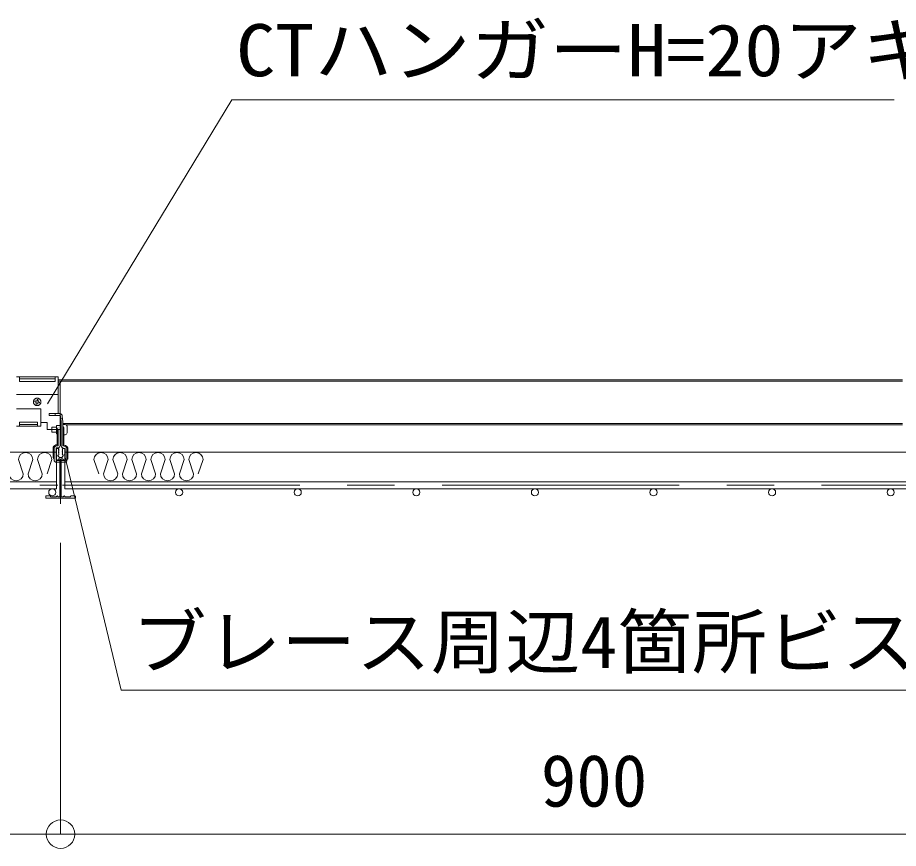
# Model space of a CAD drawing. Units: millimetres at full size, sheet at 1:40; details may follow other scales. Extents: x -7707 to 7893, y -5335 to 5359.
# Drawn here: x -4978 to -4236, y -4124 to -3423 of the extents above; entities that cross this region are included whole.
import ezdxf
from ezdxf.enums import TextEntityAlignment as Align

# ---------------------------------------------------------------- set-up
doc = ezdxf.new("R2010")
doc.units = ezdxf.units.MM
doc.header["$LTSCALE"] = 40
doc.header["$PDMODE"] = 32
doc.header["$PDSIZE"] = 24
for name, pattern in [('CHAIN1', [8, 5, -1, 1, -1]), ('DASHED1', [1.8, 1.2, -0.6]), ('DASHED2', [3, 2, -1]), ('LONG_DASHED1', [7, 6, -1])]:
    doc.linetypes.add(name, pattern=pattern)
for name, color, linetype, lineweight in [('7-0_中心線', 4, 'CHAIN1', 9), ('7-1_吊り材', 7, 'Continuous', 18), ('7-2_メイン・クロス', 3, 'Continuous', 18), ('7-4_ブレース・補強材', 4, 'Continuous', 9), ('7-5_寸法', 4, 'Continuous', 9), ('7-6_文字', 7, 'Continuous', 18), ('7-C_ビス・アンカーボ', 2, 'Continuous', 25), ('7-D_パネル', 4, 'Continuous', 18)]:
    doc.layers.add(name, color=color, linetype=linetype, lineweight=lineweight)
doc.styles.add('ＭＳ ゴシック', font='')
doc.styles.get('ＭＳ ゴシック').set_extended_font_data('MS Gothic')

msp = doc.modelspace()

# ---------------------------------------------------------------- linework, layer by layer
at = {"layer": '7-0_中心線'}
for p, q in [((-4942.1, -3833.2), (-4942.1, -3795)), ((-5839.69, -3817.4), (-4944.28, -3817.4)), ((-4940.36, -3817.4), (-4044.05, -3817.4))]:
    msp.add_line(p, q, dxfattribs=at)
at = {"layer": '7-1_吊り材'}
for p, q in [((-4979.1, -3726.04), (-4944.1, -3726.04)), ((-4976.6, -3730.03), (-4976.6, -3726.04)), ((-4976.6, -3727.64), (-4946.6, -3727.64)), ((-4946.6, -3730.03), (-4946.6, -3726.04)), ((-4944.1, -3740.79), (-4944.1, -3726.04)), ((-4976.6, -3730.03), (-4946.6, -3730.03)), ((-4944.1, -3731.04), (-4942.5, -3731.04)), ((-4942.5, -3766.4), (-4942.5, -3731.04)), ((-4979.1, -3740.79), (-4944.1, -3740.79)), ((-4979.1, -3752.88), (-4958.8, -3752.88)), ((-4958.8, -3767.64), (-4958.8, -3752.88)), ((-4942.7, -3757), (-4951.6, -3757)), ((-4951.6, -3758.6), (-4951.6, -3757)), ((-4946.6, -3758.6), (-4946.6, -3757)), ((-4976.6, -3764.2), (-4961.6, -3764.2)), ((-4976.6, -3767.64), (-4976.6, -3764.2)), ((-4961.6, -3767.64), (-4961.6, -3764.2)), ((-4958.8, -3764.44), (-4953.5, -3764.44)), ((-4953.5, -3770.5), (-4953.5, -3764.44)), ((-4942.7, -3758.6), (-4951.6, -3758.6)), ((-4942.2, -3759.1), (-4941.7, -3764)), ((-4942.01, -3761), (-4940.43, -3760.84)), ((-4941.7, -3783.82), (-4941.7, -3764)), ((-4940.6, -3759.1), (-4940.1, -3764)), ((-4940.1, -3783.82), (-4940.1, -3764)), ((-4979.1, -3767.64), (-4958.8, -3767.64)), ((-4976.6, -3766.04), (-4961.6, -3766.04)), ((-4953.5, -3770.5), (-4942.5, -3770.5)), ((-4945.5, -3768.5), (-4949.4, -3768.5)), ((-4949.4, -3772.5), (-4949.4, -3768.5)), ((-4945.5, -3772.5), (-4949.4, -3772.5)), ((-4945.5, -3774.1), (-4945.5, -3766.9)), ((-4942.5, -3766.9), (-4945.5, -3766.9)), ((-4945, -3783.44), (-4945, -3769.9)), ((-4944.1, -3784.3), (-4944.1, -3770.5)), ((-4942.5, -3783.9), (-4942.5, -3766.4)), ((-4941.7, -3768.5), (-4942.5, -3768.5)), ((-4941.7, -3772.5), (-4942.5, -3772.5)), ((-4940.1, -3774.8), (-4940.1, -3766.2)), ((-4938.1, -3766.2), (-4940.1, -3766.2)), ((-4939.3, -3783.6), (-4939.3, -3768.8)), ((-4936.6, -3773.3), (-4936.6, -3767.7)), ((-4945, -3774.1), (-4945.5, -3774.1)), ((-4938.1, -3774.8), (-4940.1, -3774.8)), ((-4948.4, -3786.3), (-4948.4, -3794.1)), ((-4947.5, -3786.3), (-4947.5, -3796)), ((-4945, -3783.44), (-4946, -3783.44)), ((-4945.9, -3786.3), (-4945.9, -3796)), ((-4945.5, -3784.3), (-4944.1, -3784.3)), ((-4945.5, -3785.9), (-4944.5, -3785.9)), ((-4940.2, -3785.84), (-4938.66, -3786.29)), ((-4939.75, -3784.3), (-4938.21, -3784.76)), ((-4939.3, -3783.6), (-4937.99, -3783.99)), ((-4938.3, -3795.9), (-4938.3, -3786.77)), ((-4936.7, -3795.9), (-4936.7, -3786.77)), ((-4935.94, -3795.06), (-4935.94, -3786.77)), ((-4945.5, -3798), (-4942.5, -3798)), ((-4941.7, -3796.4), (-4938.8, -3796.4))]:
    msp.add_line(p, q, dxfattribs=at)
at = {"layer": '7-1_吊り材', "linetype": 'DASHED2'}
msp.add_line((-4944.1, -3731.04), (-4944.1, -3757), dxfattribs=at)
at = {"layer": '7-1_吊り材', "linetype": 'LONG_DASHED1'}
msp.add_line((-4939.3, -3772), (-4940.1, -3772), dxfattribs=at)
at = {"layer": '7-1_吊り材'}
for points in [[(-4945.5, -3796.4), (-4942.5, -3796.4), (-4942.5, -3798)], [(-4941.7, -3796.4), (-4941.7, -3798), (-4938.8, -3798)]]:
    msp.add_lwpolyline(points, dxfattribs=at)
for centre, radius, start, end in [((-4942.7, -3759.1), 2.1, 0, 90), ((-4942.7, -3759.1), 0.5, 0.00002, 90), ((-4944.1, -3769.9), 0.9, 90, 180), ((-4940.1, -3768.8), 0.8, 0, 90), ((-4938.1, -3767.7), 1.5, 0.00002, 90), ((-4938.1, -3773.3), 1.5, 270, 0.00002), ((-4945.5, -3786.3), 2.9, 99.92819, 180), ((-4945.5, -3786.3), 2, 90.00002, 180), ((-4945.5, -3786.3), 0.4, 90, 180), ((-4944.5, -3783.9), 2, 270, 0.00002), ((-4939.6, -3783.82), 2.1, 180, 253.61047), ((-4939.6, -3783.82), 0.5, 180, 253.61047), ((-4938.8, -3786.77), 0.5, 0, 73.61047), ((-4938.8, -3786.77), 2.1, 0, 73.61047), ((-4938.8, -3786.77), 2.9, 0, 73.61047), ((-4947.5, -3794.1), 0.9, 180, 270), ((-4936.44, -3795.06), 0.5, 270, 0), ((-4945.5, -3796), 2, 180, 270), ((-4945.5, -3796), 0.4, 180, 270), ((-4938.8, -3795.9), 0.5, 270, 0), ((-4938.8, -3795.9), 2.1, 270, 0), ((-4936.44, -3795.31), 0.25, 180, 270)]:
    msp.add_arc(centre, radius, start, end, dxfattribs=at)
at = {"layer": '7-2_メイン・クロス'}
for p, q in [((-4945.6, -3796.1), (-4945.6, -3786.7)), ((-4943.85, -3786.4), (-4945.3, -3786.4)), ((-4943.85, -3786.4), (-4943.71, -3786.47)), ((-4943.85, -3786.9), (-4943.71, -3786.83)), ((-4943.85, -3786.9), (-4943.71, -3786.97)), ((-4943.85, -3787.4), (-4943.71, -3787.33)), ((-4943.85, -3787.4), (-4943.71, -3787.47)), ((-4940.35, -3786.65), (-4940.5, -3786.72)), ((-4940.35, -3787.15), (-4940.5, -3787.08)), ((-4940.35, -3787.15), (-4940.5, -3787.22)), ((-4940.35, -3787.65), (-4940.5, -3787.58)), ((-4940.35, -3787.65), (-4940.5, -3787.72)), ((-4940.35, -3786.4), (-4938.9, -3786.4)), ((-4940.35, -3786.4), (-4938.9, -3786.4)), ((-4940.35, -3786.65), (-4940.35, -3786.4)), ((-4938.6, -3796.1), (-4938.6, -3786.7)), ((-4944.3, -3792.7), (-4944.3, -3791.9)), ((-4943.85, -3791.9), (-4944.3, -3791.9)), ((-4944.3, -3792.7), (-4943.1, -3793.9)), ((-4943.85, -3787.9), (-4943.71, -3787.83)), ((-4943.85, -3787.9), (-4943.71, -3787.97)), ((-4943.85, -3788.4), (-4943.71, -3788.33)), ((-4943.85, -3788.4), (-4943.71, -3788.47)), ((-4943.85, -3788.9), (-4943.71, -3788.83)), ((-4943.85, -3788.9), (-4943.71, -3788.97)), ((-4943.85, -3789.4), (-4943.71, -3789.33)), ((-4943.85, -3789.4), (-4943.71, -3789.47)), ((-4943.85, -3789.9), (-4943.71, -3789.83)), ((-4943.85, -3789.9), (-4943.71, -3789.97)), ((-4943.85, -3790.4), (-4943.71, -3790.33)), ((-4943.85, -3790.4), (-4943.71, -3790.47)), ((-4943.85, -3790.9), (-4943.71, -3790.83)), ((-4943.85, -3790.9), (-4943.71, -3790.97)), ((-4943.85, -3791.4), (-4943.71, -3791.33)), ((-4943.85, -3791.4), (-4943.71, -3791.47)), ((-4943.85, -3791.9), (-4943.71, -3791.83)), ((-4943.1, -3793.9), (-4941.1, -3793.9)), ((-4939.9, -3792.7), (-4941.1, -3793.9)), ((-4940.35, -3788.15), (-4940.5, -3788.08)), ((-4940.35, -3788.15), (-4940.5, -3788.22)), ((-4940.35, -3788.65), (-4940.5, -3788.58)), ((-4940.35, -3788.65), (-4940.5, -3788.72)), ((-4940.35, -3789.15), (-4940.5, -3789.08)), ((-4940.35, -3789.15), (-4940.5, -3789.22)), ((-4940.35, -3789.65), (-4940.5, -3789.58)), ((-4940.35, -3789.65), (-4940.5, -3789.72)), ((-4940.35, -3790.15), (-4940.5, -3790.08)), ((-4940.35, -3790.15), (-4940.5, -3790.22)), ((-4940.35, -3790.65), (-4940.5, -3790.58)), ((-4940.35, -3790.65), (-4940.5, -3790.72)), ((-4940.35, -3791.15), (-4940.5, -3791.08)), ((-4940.35, -3791.15), (-4940.5, -3791.22)), ((-4940.35, -3791.65), (-4940.5, -3791.58)), ((-4940.35, -3791.65), (-4939.9, -3791.65)), ((-4939.9, -3792.7), (-4939.9, -3791.65)), ((-4944.7, -3796.4), (-4945.3, -3796.4)), ((-4944.5, -3796.05), (-4943.65, -3795.2)), ((-4944.5, -3796.2), (-4944.5, -3796.05)), ((-4942.95, -3795.2), (-4943.65, -3795.2)), ((-4942.75, -3795.4), (-4942.75, -3827.2)), ((-4941.45, -3795.4), (-4941.45, -3827.2)), ((-4941.25, -3795.2), (-4940.55, -3795.2)), ((-4939.7, -3796.05), (-4940.55, -3795.2)), ((-4939.7, -3796.2), (-4939.7, -3796.05)), ((-4939.5, -3796.4), (-4938.9, -3796.4)), ((-4954.6, -3828.1), (-4954.6, -3826.7)), ((-4950.9, -3826.4), (-4954.3, -3826.4)), ((-4929.9, -3828.4), (-4954.3, -3828.4)), ((-4950.6, -3827), (-4950.6, -3826.7)), ((-4950.4, -3827.2), (-4945.6, -3827.2)), ((-4945.6, -3826.95), (-4945.6, -3827.2)), ((-4944.5, -3826.95), (-4944.5, -3827.2)), ((-4944.5, -3827.2), (-4942.75, -3827.2)), ((-4939.7, -3827.2), (-4941.45, -3827.2)), ((-4939.7, -3826.95), (-4939.7, -3827.2)), ((-4938.6, -3826.95), (-4938.6, -3827.2)), ((-4933.8, -3827.2), (-4938.6, -3827.2)), ((-4933.6, -3827), (-4933.6, -3826.7)), ((-4933.3, -3826.4), (-4929.9, -3826.4)), ((-4929.6, -3828.1), (-4929.6, -3826.7))]:
    msp.add_line(p, q, dxfattribs=at)
for centre, radius, start, end in [((-4945.3, -3786.7), 0.3, 90, 180), ((-4943.8, -3786.65), 0.2, 297.01889, 62.98111), ((-4943.8, -3787.15), 0.2, 297.01889, 62.98111), ((-4943.8, -3787.65), 0.2, 297.01889, 62.98111), ((-4940.4, -3786.9), 0.2, 117.01889, 242.98111), ((-4940.4, -3787.4), 0.2, 117.01889, 242.98111), ((-4940.4, -3787.9), 0.2, 117.01889, 242.98111), ((-4938.9, -3786.7), 0.3, 0, 90), ((-4943.8, -3788.15), 0.2, 297.01889, 62.98111), ((-4943.8, -3788.65), 0.2, 297.01889, 62.98111), ((-4943.8, -3789.15), 0.2, 297.01889, 62.98111), ((-4943.8, -3789.65), 0.2, 297.01889, 62.98111), ((-4943.8, -3790.15), 0.2, 297.01889, 62.98111), ((-4943.8, -3790.65), 0.2, 297.01889, 62.98111), ((-4943.8, -3791.15), 0.2, 297.01889, 62.98111), ((-4943.8, -3791.65), 0.2, 297.01889, 62.98111), ((-4940.4, -3788.4), 0.2, 117.01889, 242.98111), ((-4940.4, -3788.9), 0.2, 117.01889, 242.98111), ((-4940.4, -3789.4), 0.2, 117.01889, 242.98111), ((-4940.4, -3789.9), 0.2, 117.01889, 242.98111), ((-4940.4, -3790.4), 0.2, 117.01889, 242.98111), ((-4940.4, -3790.9), 0.2, 117.01889, 242.98111), ((-4940.4, -3791.4), 0.2, 117.01889, 242.98111), ((-4945.3, -3796.1), 0.3, 180, 270), ((-4944.7, -3796.2), 0.2, 270, 0), ((-4942.95, -3795.4), 0.2, 0, 90), ((-4941.25, -3795.4), 0.2, 90, 180), ((-4939.5, -3796.2), 0.2, 180, 270), ((-4938.9, -3796.1), 0.3, 270, 0), ((-4954.3, -3826.7), 0.3, 90, 180), ((-4954.3, -3828.1), 0.3, 180, 270), ((-4950.9, -3826.7), 0.3, 0, 90), ((-4950.4, -3827), 0.2, 180, 270), ((-4945.05, -3826.95), 0.55, 0, 180), ((-4939.15, -3826.95), 0.55, 0, 180), ((-4933.8, -3827), 0.2, 270, 0), ((-4933.3, -3826.7), 0.3, 90, 180), ((-4929.9, -3826.7), 0.3, 0, 90), ((-4929.9, -3828.1), 0.3, 270, 0)]:
    msp.add_arc(centre, radius, start, end, dxfattribs=at)
at = {"layer": '7-4_ブレース・補強材'}
for p, q in [((-4944.1, -3728.4), (-4232.1, -3728.4)), ((-4944.1, -3729.6), (-4232.1, -3729.6)), ((-4940.1, -3765.2), (-4232.1, -3765.2)), ((-4937.36, -3766.4), (-4232.1, -3766.4))]:
    msp.add_line(p, q, dxfattribs=at)
at = {"layer": '7-5_寸法'}
for p, q in [((-4942.1, -4111.59), (-4942.1, -3865.86)), ((-4942.1, -4111.59), (-4942.1, -4027.07)), ((-5842.1, -4111.59), (-4942.1, -4111.59)), ((-4942.1, -4111.59), (-4042.1, -4111.59))]:
    msp.add_line(p, q, dxfattribs=at)
at = {"layer": '7-5_寸法', "color": 7}
msp.add_point((-4942.1, -4111.59), dxfattribs=at)
at = {"layer": '7-6_文字'}
for p, q in [((-4953.2, -3748.69), (-4797.56, -3492.5)), ((-4797.56, -3492.5), (-4239.19, -3492.5)), ((-4890.87, -3990.31), (-4938.7, -3791.55)), ((-4890.87, -3990.31), (-4087.66, -3990.31))]:
    msp.add_line(p, q, dxfattribs=at)
at = {"layer": '7-C_ビス・アンカーボ', "linetype": 'DASHED1', "lineweight": 18}
for p, q in [((-4962.92, -3747.25), (-4963.72, -3747)), ((-4962.67, -3746.37), (-4963.47, -3746.15)), ((-4962.92, -3747.25), (-4962.59, -3747.55)), ((-4962.52, -3747.99), (-4962.75, -3748.79)), ((-4962.67, -3746.37), (-4962.23, -3746.31)), ((-4962.52, -3747.99), (-4962.59, -3747.55)), ((-4961.93, -3745.97), (-4962.23, -3746.31)), ((-4961.93, -3745.97), (-4961.68, -3745.17)), ((-4961.65, -3748.25), (-4961.89, -3749.04)), ((-4961.65, -3748.25), (-4961.35, -3747.91)), ((-4960.91, -3747.84), (-4961.35, -3747.91)), ((-4961.05, -3746.23), (-4960.83, -3745.42)), ((-4961.05, -3746.23), (-4960.99, -3746.67)), ((-4960.65, -3746.97), (-4960.99, -3746.67)), ((-4960.91, -3747.84), (-4960.1, -3748.07)), ((-4960.65, -3746.97), (-4959.85, -3747.21))]:
    msp.add_line(p, q, dxfattribs=at)
msp.add_circle((-4961.79, -3747.11), 3.15, dxfattribs=at)
for start, end in [(150.39271, 176.89324), (240.39271, 266.89324), (60.39271, 86.89324), (330.39271, 356.89324)]:
    msp.add_arc((-4961.79, -3747.11), 1.94, start, end, dxfattribs=at)
at = {"layer": '7-D_パネル'}
for p, q in [((-4938.6, -3789.4), (-4938.6, -3814.4)), ((-4977.5, -3795.77), (-4973.5, -3807.7)), ((-4965.5, -3795.77), (-4969.5, -3807.7)), ((-4961.5, -3795.77), (-4957.5, -3807.7)), ((-4949.5, -3795.77), (-4953.5, -3807.7)), ((-4913.92, -3795.77), (-4909.92, -3807.7)), ((-4901.92, -3795.77), (-4905.92, -3807.7)), ((-4897.92, -3795.77), (-4893.92, -3807.7)), ((-4885.92, -3795.77), (-4889.92, -3807.7)), ((-4881.92, -3795.77), (-4877.92, -3807.7)), ((-4869.92, -3795.77), (-4873.92, -3807.7)), ((-4865.92, -3795.77), (-4861.92, -3807.7)), ((-4853.92, -3795.77), (-4857.92, -3807.7)), ((-4849.92, -3795.77), (-4845.92, -3807.7)), ((-4837.92, -3795.77), (-4841.92, -3807.7)), ((-4833.92, -3795.77), (-4829.92, -3807.7)), ((-4821.92, -3795.77), (-4825.92, -3807.7)), ((-5838.6, -3814.4), (-4945.6, -3814.4)), ((-4938.6, -3814.4), (-4045.97, -3814.4))]:
    msp.add_line(p, q, dxfattribs=at)
at = {"layer": '7-D_パネル', "lineweight": 9}
for p, q in [((-4945.6, -3814.4), (-4945.6, -3820.4)), ((-4938.6, -3814.4), (-4938.6, -3820.4)), ((-5838.6, -3820.4), (-4945.6, -3820.4))]:
    msp.add_line(p, q, dxfattribs=at)
at = {"layer": '7-D_パネル'}
for points in [[(-5838.6, -3789.4), (-4945.6, -3789.4), (-4945.6, -3814.4)], [(-4938.6, -3789.4), (-4045.6, -3789.4), (-4045.6, -3814.4)]]:
    msp.add_lwpolyline(points, dxfattribs=at)
at = {"layer": '7-D_パネル', "lineweight": 9}
msp.add_lwpolyline([(-4938.6, -3820.4), (-4045.97, -3820.4), (-4045.6, -3820.4)], dxfattribs=at)
at = {"layer": '7-D_パネル'}
for centre in [(-4949.1, -3823.4), (-4842.1, -3823.4), (-4742.1, -3823.4), (-4642.1, -3823.4), (-4542.1, -3823.4), (-4442.1, -3823.4), (-4342.1, -3823.4), (-4242.1, -3823.4)]:
    msp.add_circle(centre, 3, dxfattribs=at)
for centre, start, end in [((-4971.5, -3795.77), 0, 180), ((-4955.5, -3795.77), 0, 180), ((-4907.92, -3795.77), 0, 180), ((-4891.92, -3795.77), 0, 180), ((-4875.92, -3795.77), 0, 180), ((-4859.92, -3795.77), 0, 180), ((-4843.92, -3795.77), 0, 180), ((-4827.92, -3795.77), 0, 180), ((-4979.5, -3807.7), 180, 0), ((-4963.5, -3807.7), 180, 0), ((-4899.92, -3807.7), 180, 0), ((-4883.92, -3807.7), 180, 0), ((-4867.92, -3807.7), 180, 0), ((-4851.92, -3807.7), 180, 0), ((-4835.92, -3807.7), 180, 0)]:
    msp.add_arc(centre, 6, start, end, dxfattribs=at)

# ---------------------------------------------------------------- texts
at = {"layer": '7-5_寸法', "color": 7, "style": 'ＭＳ ゴシック'}
msp.add_text('900', height=43.99, dxfattribs=at).set_placement((-4537.1, -4101.59), align=Align.BOTTOM_LEFT)
at = {"layer": '7-6_文字', "style": 'ＭＳ ゴシック'}
for s, width, p in [('CTハンガーH=20アキ', 1.1, (-4794.04, -3485.73)), ('ブレース周辺4箇所ビス留め', 1.05, (-4881.94, -3984.58))]:
    msp.add_text(s, height=43.99, dxfattribs=dict(at, width=width)).set_placement(p, align=Align.BOTTOM_LEFT)

doc.saveas('drawing.dxf')
